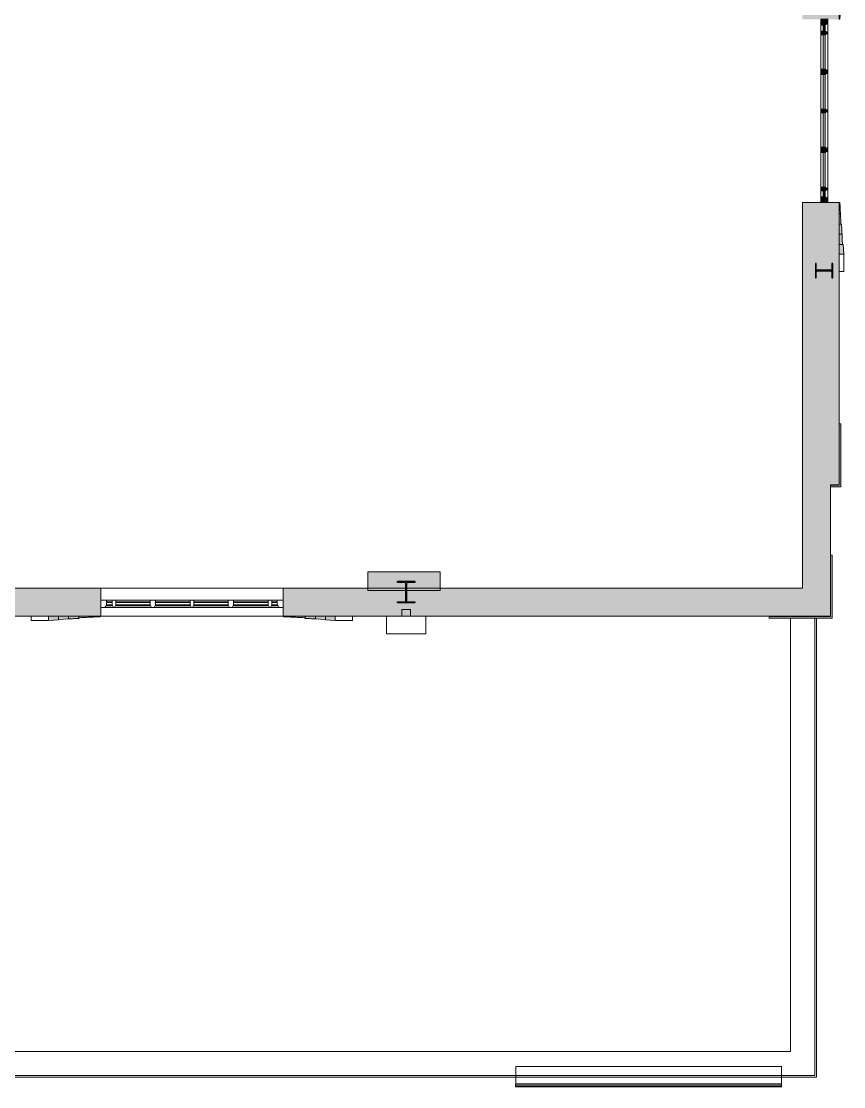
# Model space of a CAD drawing. Header units: inches. Extents: x -3598 to -1628, y -3458 to -206.
# Drawn here: x -2004.4 to -1628.4, y -1176.8 to -689.7 of the extents above; entities that cross this region are included whole.
import ezdxf

# ---------------------------------------------------------------- set-up
doc = ezdxf.new("R2010")
doc.units = ezdxf.units.IN
doc.header["$MEASUREMENT"] = 0
for name, color, linetype, lineweight in [('A-GENM', 13, 'Continuous', 9), ('A-GLAZ-CURT', 52, 'Continuous', 13), ('A-GLAZ-CWMG', 51, 'Continuous', 13), ('A-WALL', 113, 'Continuous', 13), ('A-WALL-PATT', 111, 'Continuous', 13), ('I-WALL', 2, 'Continuous', 13), ('S-COLS', 52, 'Continuous', 13)]:
    doc.layers.add(name, color=color, linetype=linetype, lineweight=lineweight)

# ---------------------------------------------------------------- blocks, each defined once
blk = doc.blocks.new('_STL - Column - W Shape - 2017v1 - W10x39-1573222-MEZZANINE - CAD')
at = {"layer": 'S-COLS'}
blk.add_hatch(color=130, dxfattribs=at).paths.add_polyline_path([(-4, -4.96), (3.99, -4.96), (3.99, -4.43), (0.66, -4.43), (0.31, -4.28), (0.16, -3.93), (0.16, 3.93), (0.31, 4.28), (0.66, 4.43), (3.99, 4.43), (3.99, 4.96), (-4, 4.96), (-4, 4.43), (-0.66, 4.43), (-0.31, 4.28), (-0.16, 3.93), (-0.16, -3.93), (-0.31, -4.28), (-0.66, -4.43), (-4, -4.43)], flags=0)
at = {"layer": 'S-COLS', "color": 253, "lineweight": 25}
for p, q in [((-4, 4.96), (3.99, 4.96)), ((-4, 4.43), (-4, 4.96)), ((3.99, 4.96), (3.99, 4.43)), ((-0.66, 4.43), (-4, 4.43)), ((-0.16, -3.93), (-0.16, 3.93)), ((0.16, 3.93), (0.16, -3.93)), ((3.99, 4.43), (0.66, 4.43)), ((-4, -4.96), (-4, -4.43)), ((-4, -4.43), (-0.66, -4.43)), ((0.66, -4.43), (3.99, -4.43)), ((3.99, -4.43), (3.99, -4.96)), ((3.99, -4.96), (-4, -4.96))]:
    blk.add_line(p, q, dxfattribs=at)
for centre, start, end in [((-0.66, 3.93), 360, 90), ((0.66, 3.93), 90, 180), ((-0.66, -3.93), 270, 360), ((0.66, -3.93), 180, 270)]:
    blk.add_arc(centre, 0.5, start, end, dxfattribs=at)
blk = doc.blocks.new('15830016-STRUCT_MARTINEZ-MOORE_CENTRAL_v2018_rvt-1-MEZZANINE - CAD')
at = {"layer": 'S-COLS', "lineweight": 5}
blk.add_hatch(color=50, dxfattribs=at).paths.add_polyline_path([(-1633.43, -806.89), (-1633.43, -800.39), (-1633.83, -800.39), (-1633.83, -803.13), (-1633.94, -803.4), (-1634.22, -803.52), (-1640.57, -803.52), (-1640.85, -803.4), (-1640.96, -803.13), (-1640.96, -800.39), (-1641.36, -800.39), (-1641.36, -806.89), (-1640.96, -806.89), (-1640.96, -804.16), (-1640.85, -803.88), (-1640.57, -803.77), (-1634.22, -803.77), (-1633.94, -803.88), (-1633.83, -804.16), (-1633.83, -806.89)], flags=0)
at = {"layer": 'S-COLS', "color": 253, "lineweight": 25}
for p, q in [((-1640.96, -800.39), (-1641.36, -800.39)), ((-1641.36, -800.39), (-1641.36, -806.89)), ((-1640.96, -803.13), (-1640.96, -800.39)), ((-1634.22, -803.52), (-1640.57, -803.52)), ((-1633.43, -800.39), (-1633.83, -800.39)), ((-1633.83, -800.39), (-1633.83, -803.13)), ((-1633.43, -806.89), (-1633.43, -800.39)), ((-1641.36, -806.89), (-1640.96, -806.89)), ((-1640.96, -806.89), (-1640.96, -804.16)), ((-1640.57, -803.77), (-1634.22, -803.77)), ((-1633.83, -804.16), (-1633.83, -806.89)), ((-1633.83, -806.89), (-1633.43, -806.89))]:
    blk.add_line(p, q, dxfattribs=at)
for centre, start, end in [((-1640.57, -803.13), 180, 270), ((-1634.22, -803.13), 270, 0), ((-1640.57, -804.16), 90, 180), ((-1634.22, -804.16), 0, 90)]:
    blk.add_arc(centre, 0.39, start, end, dxfattribs=at)
at = {"color": 250, "lineweight": 13}
blk.add_blockref('_STL - Column - W Shape - 2017v1 - W10x39-1573222-MEZZANINE - CAD', (-1828.4, -950.64), dxfattribs=at)
blk = doc.blocks.new('coin 28 - coin 2-499029-MEZZANINE - CAD')
at = {"layer": 'A-WALL', "lineweight": 20}
blk.add_hatch(color=10, dxfattribs=at).paths.add_polyline_path([(-1634.4, -902.45), (-1629.65, -902.45), (-1629.65, -873.7), (-1630.4, -873.7), (-1630.4, -901.7), (-1634.4, -901.7)], flags=0)
for p, q in [((-1629.65, -873.7), (-1630.4, -873.7)), ((-1630.4, -873.7), (-1630.4, -901.7)), ((-1629.65, -902.45), (-1629.65, -873.7)), ((-1630.4, -901.7), (-1634.4, -901.7)), ((-1634.4, -901.7), (-1634.4, -902.45)), ((-1634.4, -902.45), (-1629.65, -902.45))]:
    blk.add_line(p, q, dxfattribs=at)
blk = doc.blocks.new('ws107 - ws1-499300-MEZZANINE - CAD')
at = {"layer": 'A-WALL', "lineweight": 20}
h = blk.add_hatch(color=10, dxfattribs=at)
h.paths.add_polyline_path([(-1630.4, -796.19), (-1628.4, -796.19), (-1628.65, -791.67), (-1630.4, -791.67)], flags=0)
h.paths.add_polyline_path([(-1630.4, -669.61), (-1628.65, -669.61), (-1628.4, -665.09), (-1630.4, -665.09)], flags=0)
h = blk.add_hatch(color=10, dxfattribs=at)
h.paths.add_polyline_path([(-1630.4, -791.67), (-1628.9, -791.67), (-1629.15, -787.07), (-1630.4, -787.07), (-1630.4, -789.76)], flags=0)
h.paths.add_polyline_path([(-1629.15, -674.21), (-1628.9, -669.61), (-1630.4, -669.61), (-1630.4, -674.21)], flags=0)
h = blk.add_hatch(color=10, dxfattribs=at)
h.paths.add_polyline_path([(-1630.4, -787.07), (-1629.15, -787.07), (-1629.4, -782.38), (-1630.4, -782.38)], flags=0)
h.paths.add_polyline_path([(-1629.4, -678.9), (-1629.15, -674.21), (-1630.4, -674.21), (-1630.4, -678.9)], flags=0)
h = blk.add_hatch(color=10, dxfattribs=at)
h.paths.add_polyline_path([(-1630.4, -782.38), (-1629.65, -782.38), (-1629.9, -777.55), (-1630.4, -777.55)], flags=0)
h.paths.add_polyline_path([(-1629.9, -683.73), (-1629.65, -678.9), (-1630.4, -678.9), (-1630.4, -683.73)], flags=0)
h = blk.add_hatch(color=10, dxfattribs=at)
h.paths.add_polyline_path([(-1630.4, -777.55), (-1629.9, -777.55), (-1630.15, -772.55), (-1630.4, -772.55), (-1630.4, -774.88)], flags=0)
h.paths.add_polyline_path([(-1630.15, -688.73), (-1629.9, -683.73), (-1630.4, -683.73), (-1630.4, -688.73)], flags=0)
for p, q in [((-1628.4, -665.09), (-1628.4, -659.16)), ((-1628.4, -665.09), (-1630.4, -665.09)), ((-1630.4, -665.09), (-1630.4, -669.61)), ((-1630.4, -669.61), (-1628.9, -669.61)), ((-1628.9, -669.61), (-1630.4, -669.61)), ((-1630.4, -669.61), (-1630.4, -674.21)), ((-1628.9, -669.61), (-1628.65, -669.61)), ((-1630.4, -674.21), (-1629.15, -674.21)), ((-1629.15, -674.21), (-1630.4, -674.21)), ((-1630.4, -674.21), (-1630.4, -678.9)), ((-1629.27, -676.56), (-1629.27, -677.14)), ((-1630.4, -678.9), (-1629.4, -678.9)), ((-1629.65, -678.9), (-1630.4, -678.9)), ((-1630.4, -678.9), (-1630.4, -683.73)), ((-1630.4, -683.73), (-1629.9, -683.73)), ((-1629.9, -683.73), (-1630.4, -683.73)), ((-1630.4, -683.73), (-1630.4, -688.73)), ((-1630.4, -688.73), (-1630.15, -688.73)), ((-1630.15, -772.55), (-1630.4, -772.55)), ((-1630.4, -772.55), (-1630.4, -777.55)), ((-1629.9, -777.55), (-1630.4, -777.55)), ((-1630.4, -777.55), (-1630.4, -782.38)), ((-1630.4, -777.55), (-1629.9, -777.55)), ((-1629.4, -782.38), (-1630.4, -782.38)), ((-1630.4, -782.38), (-1630.4, -787.07)), ((-1630.4, -782.38), (-1629.65, -782.38)), ((-1629.27, -784.14), (-1629.27, -784.72)), ((-1629.15, -787.07), (-1630.4, -787.07)), ((-1630.4, -787.07), (-1630.4, -791.67)), ((-1630.4, -787.07), (-1629.15, -787.07)), ((-1628.9, -791.67), (-1630.4, -791.67)), ((-1630.4, -791.67), (-1630.4, -796.19)), ((-1630.4, -791.67), (-1628.9, -791.67)), ((-1628.65, -791.67), (-1628.9, -791.67)), ((-1630.4, -796.19), (-1628.4, -796.19)), ((-1628.4, -804.14), (-1628.4, -796.19)), ((-1629.27, -804.14), (-1630.4, -804.14)), ((-1630.4, -804.14), (-1628.4, -804.14)), ((-1628.4, -804.14), (-1630.4, -804.14))]:
    blk.add_line(p, q, dxfattribs=at)
at = {"layer": 'A-WALL', "lineweight": 20, "flags": 128}
for points in [[(-1628.65, -669.61), (-1628.52, -667.35), (-1628.4, -665.09)], [(-1629.15, -674.21), (-1629.02, -671.91), (-1628.9, -669.61)], [(-1628.9, -791.67), (-1629.02, -789.37), (-1629.15, -787.07)], [(-1628.4, -796.19), (-1628.52, -793.93), (-1628.65, -791.67)]]:
    blk.add_lwpolyline(points, dxfattribs=at)
at = {"layer": 'A-WALL', "lineweight": 20}
for points in [[(-1629.4, -678.9), (-1629.35, -678.12), (-1629.27, -676.56), (-1629.19, -674.99), (-1629.15, -674.21)], [(-1629.9, -683.73), (-1629.85, -682.93), (-1629.77, -681.32), (-1629.69, -679.71), (-1629.65, -678.9)], [(-1630.15, -688.73), (-1630.1, -687.9), (-1630.02, -686.23), (-1629.94, -684.56), (-1629.9, -683.73)], [(-1629.9, -777.55), (-1629.94, -776.72), (-1630.02, -775.05), (-1630.1, -773.39), (-1630.15, -772.55)], [(-1629.65, -782.38), (-1629.69, -781.57), (-1629.77, -779.96), (-1629.85, -778.36), (-1629.9, -777.55)], [(-1629.15, -787.07), (-1629.19, -786.29), (-1629.27, -784.72), (-1629.35, -783.16), (-1629.4, -782.38)]]:
    blk.add_open_spline(points, degree=3, dxfattribs=at)
blk = doc.blocks.new('coin 31 - coin 2-499746-MEZZANINE - CAD')
at = {"layer": 'A-WALL-PATT', "lineweight": 20}
blk.add_hatch(color=10, dxfattribs=at).paths.add_polyline_path([(-1633.65, -962.51), (-1633.65, -933.76), (-1634.4, -933.76), (-1634.4, -961.76), (-1662.4, -961.76), (-1662.4, -962.51)], flags=0)
at = {"layer": 'A-WALL', "lineweight": 20}
for p, q in [((-1633.65, -933.76), (-1634.4, -933.76)), ((-1634.4, -933.76), (-1634.4, -961.76)), ((-1633.65, -962.51), (-1633.65, -933.76)), ((-1634.4, -961.76), (-1662.4, -961.76)), ((-1662.4, -961.76), (-1662.4, -962.51)), ((-1662.4, -962.51), (-1633.65, -962.51))]:
    blk.add_line(p, q, dxfattribs=at)
blk = doc.blocks.new('mez11 - mez1-511783-MEZZANINE - CAD')
at = {"layer": 'A-WALL', "lineweight": 20}
for p, q in [((-1641.65, -961.64), (-1641.65, -961.76)), ((-1641.65, -962.51), (-1641.65, -1171.64)), ((-1640.9, -961.76), (-1640.9, -961.64)), ((-1640.9, -1172.39), (-1640.9, -962.51)), ((-1641.65, -1171.64), (-2853.02, -1171.64)), ((-2853.02, -1172.39), (-1640.9, -1172.39))]:
    blk.add_line(p, q, dxfattribs=at)
blk = doc.blocks.new('Walls 63 - Walls 1-511819-MEZZANINE - CAD')
at = {"layer": 'A-WALL', "lineweight": 20}
for p, q in [((-1769.9, -1176.39), (-1769.9, -1175.64)), ((-1769.9, -1175.64), (-1648.4, -1175.64)), ((-1769.9, -1176.77), (-1769.9, -1176.39)), ((-1648.4, -1176.39), (-1769.9, -1176.39)), ((-1648.4, -1176.77), (-1769.9, -1176.77)), ((-1648.4, -1175.64), (-1648.4, -1176.39)), ((-1648.4, -1176.39), (-1648.4, -1176.77))]:
    blk.add_line(p, q, dxfattribs=at)
blk = doc.blocks.new('ws124 - ws1-512438-MEZZANINE - CAD')
at = {"layer": 'A-WALL', "lineweight": 20}
h = blk.add_hatch(color=10, dxfattribs=at)
h.paths.add_polyline_path([(-1860.85, -963.64), (-1860.85, -961.64), (-1865.37, -961.64), (-1865.37, -963.39), (-1863.11, -963.52)], flags=0)
h.paths.add_polyline_path([(-1991.94, -963.64), (-1987.43, -963.39), (-1987.43, -961.64), (-1991.94, -961.64)], flags=0)
h = blk.add_hatch(color=10, dxfattribs=at)
h.paths.add_polyline_path([(-1865.37, -963.14), (-1865.37, -961.64), (-1869.96, -961.64), (-1869.96, -962.89), (-1867.67, -963.02)], flags=0)
h.paths.add_polyline_path([(-1987.43, -963.14), (-1982.83, -962.89), (-1982.83, -961.64), (-1987.43, -961.64)], flags=0)
h = blk.add_hatch(color=10, dxfattribs=at)
h.paths.add_polyline_path([(-1869.96, -962.89), (-1869.96, -961.64), (-1874.66, -961.64), (-1874.66, -962.64), (-1872.31, -962.76)], flags=0)
h.paths.add_polyline_path([(-1982.83, -962.89), (-1978.13, -962.64), (-1978.13, -961.64), (-1982.83, -961.64)], flags=0)
h = blk.add_hatch(color=10, dxfattribs=at)
h.paths.add_polyline_path([(-1874.66, -962.39), (-1874.66, -961.64), (-1879.48, -961.64), (-1879.48, -962.14), (-1877.07, -962.26)], flags=0)
h.paths.add_polyline_path([(-1978.13, -962.39), (-1973.31, -962.14), (-1973.31, -961.64), (-1978.13, -961.64)], flags=0)
h = blk.add_hatch(color=10, dxfattribs=at)
h.paths.add_polyline_path([(-1879.48, -962.14), (-1879.48, -961.64), (-1884.48, -961.64), (-1884.48, -961.89), (-1879.64, -962.13)], flags=0)
h.paths.add_polyline_path([(-1973.31, -962.14), (-1968.31, -961.89), (-1968.31, -961.64), (-1973.31, -961.64)], flags=0)
for p, q in [((-1999.9, -962.77), (-1999.9, -961.64)), ((-1999.9, -961.64), (-1999.9, -963.64)), ((-1999.9, -963.64), (-1999.9, -961.64)), ((-1999.9, -963.64), (-1991.94, -963.64)), ((-1987.43, -961.64), (-1991.94, -961.64)), ((-1991.94, -961.64), (-1991.94, -963.64)), ((-1987.43, -963.14), (-1987.43, -961.64)), ((-1982.83, -961.64), (-1987.43, -961.64)), ((-1987.43, -961.64), (-1987.43, -963.14)), ((-1987.43, -963.39), (-1987.43, -963.14)), ((-1982.83, -962.89), (-1982.83, -961.64)), ((-1978.13, -961.64), (-1982.83, -961.64)), ((-1982.83, -961.64), (-1982.83, -962.89)), ((-1979.9, -962.77), (-1980.48, -962.77)), ((-1978.13, -962.64), (-1978.13, -961.64)), ((-1973.31, -961.64), (-1978.13, -961.64)), ((-1978.13, -961.64), (-1978.13, -962.39)), ((-1973.31, -962.14), (-1973.31, -961.64)), ((-1968.31, -961.64), (-1973.31, -961.64)), ((-1973.31, -961.64), (-1973.31, -962.14)), ((-1968.31, -961.89), (-1968.31, -961.64)), ((-1884.48, -961.64), (-1884.48, -961.89)), ((-1879.48, -961.64), (-1884.48, -961.64)), ((-1879.48, -961.64), (-1879.48, -962.14)), ((-1874.66, -961.64), (-1879.48, -961.64)), ((-1879.48, -962.14), (-1879.48, -961.64)), ((-1874.66, -961.64), (-1874.66, -962.64)), ((-1869.96, -961.64), (-1874.66, -961.64)), ((-1874.66, -962.39), (-1874.66, -961.64)), ((-1872.31, -962.77), (-1872.9, -962.77)), ((-1869.96, -961.64), (-1869.96, -962.89)), ((-1865.37, -961.64), (-1869.96, -961.64)), ((-1869.96, -962.89), (-1869.96, -961.64)), ((-1865.37, -961.64), (-1865.37, -963.14)), ((-1860.85, -961.64), (-1865.37, -961.64)), ((-1865.37, -963.14), (-1865.37, -961.64)), ((-1865.37, -963.14), (-1865.37, -963.39)), ((-1860.85, -963.64), (-1860.85, -961.64)), ((-1860.85, -963.64), (-1852.9, -963.64)), ((-1852.9, -961.64), (-1852.9, -962.77)), ((-1852.9, -963.64), (-1852.9, -961.64)), ((-1852.9, -961.64), (-1852.9, -963.64))]:
    blk.add_line(p, q, dxfattribs=at)
at = {"layer": 'A-WALL', "lineweight": 20, "flags": 128}
for points in [[(-1991.94, -963.64), (-1989.68, -963.52), (-1987.43, -963.39)], [(-1987.43, -963.14), (-1985.13, -963.02), (-1982.83, -962.89)], [(-1869.96, -962.89), (-1867.67, -963.02), (-1865.37, -963.14)], [(-1865.37, -963.39), (-1863.11, -963.52), (-1860.85, -963.64)]]:
    blk.add_lwpolyline(points, dxfattribs=at)
at = {"layer": 'A-WALL', "lineweight": 20}
for points in [[(-1982.83, -962.89), (-1982.04, -962.85), (-1980.48, -962.76), (-1978.91, -962.68), (-1978.13, -962.64)], [(-1978.13, -962.39), (-1977.33, -962.35), (-1975.72, -962.26), (-1974.11, -962.18), (-1973.31, -962.14)], [(-1973.31, -962.14), (-1972.47, -962.1), (-1970.81, -962.01), (-1969.14, -961.93), (-1968.31, -961.89)], [(-1884.48, -961.89), (-1883.65, -961.93), (-1881.99, -962.01), (-1880.32, -962.1), (-1879.48, -962.14)], [(-1879.48, -962.14), (-1878.68, -962.18), (-1877.07, -962.26), (-1875.46, -962.35), (-1874.66, -962.39)], [(-1874.66, -962.64), (-1873.88, -962.68), (-1872.31, -962.76), (-1870.75, -962.85), (-1869.96, -962.89)]]:
    blk.add_open_spline(points, degree=3, dxfattribs=at)
blk = doc.blocks.new('System Panel - Winco Glass-383972-MEZZANINE - CAD')
at = {"layer": 'A-GLAZ-CURT', "lineweight": 9}
blk.add_hatch(color=90, dxfattribs=at).paths.add_polyline_path([(4.78, 0), (2.05, 0), (2.05, -1), (4.78, -1)], flags=0)
at = {"layer": 'A-GLAZ-CURT', "lineweight": 20}
for p, q in [((4.78, 0), (2.05, 0)), ((2.05, 0), (2.05, -1)), ((4.78, -1), (4.78, 0)), ((2.05, -1), (4.78, -1))]:
    blk.add_line(p, q, dxfattribs=at)
blk = doc.blocks.new('System Panel - Winco Glass-383973-MEZZANINE - CAD')
at = {"layer": 'A-GLAZ-CURT', "lineweight": 9}
blk.add_hatch(color=90, dxfattribs=at).paths.add_polyline_path([(7.89, 0), (-7.89, 0), (-7.89, -1), (7.89, -1)], flags=0)
at = {"layer": 'A-GLAZ-CURT', "lineweight": 20}
for p, q in [((7.89, 0), (-7.89, 0)), ((-7.89, 0), (-7.89, -1)), ((7.89, -1), (7.89, 0)), ((-7.89, -1), (7.89, -1))]:
    blk.add_line(p, q, dxfattribs=at)
blk = doc.blocks.new('System Panel - Winco Glass-383974-MEZZANINE - CAD')
at = {"layer": 'A-GLAZ-CURT', "lineweight": 9}
blk.add_hatch(color=90, dxfattribs=at).paths.add_polyline_path([(7.89, 0), (-7.89, 0), (-7.89, -1), (7.89, -1)], flags=0)
at = {"layer": 'A-GLAZ-CURT', "lineweight": 20}
for p, q in [((7.89, 0), (-7.89, 0)), ((-7.89, 0), (-7.89, -1)), ((7.89, -1), (7.89, 0)), ((-7.89, -1), (7.89, -1))]:
    blk.add_line(p, q, dxfattribs=at)
blk = doc.blocks.new('System Panel - Winco Glass-383979-MEZZANINE - CAD')
at = {"layer": 'A-GLAZ-CURT', "lineweight": 9}
blk.add_hatch(color=90, dxfattribs=at).paths.add_polyline_path([(7.89, 0), (-7.89, 0), (-7.89, -1), (7.89, -1)], flags=0)
at = {"layer": 'A-GLAZ-CURT', "lineweight": 20}
for p, q in [((7.89, 0), (-7.89, 0)), ((-7.89, 0), (-7.89, -1)), ((7.89, -1), (7.89, 0)), ((-7.89, -1), (7.89, -1))]:
    blk.add_line(p, q, dxfattribs=at)
blk = doc.blocks.new('System Panel - Winco Glass-383980-MEZZANINE - CAD')
at = {"layer": 'A-GLAZ-CURT', "lineweight": 9}
blk.add_hatch(color=90, dxfattribs=at).paths.add_polyline_path([(7.89, 0), (-7.89, 0), (-7.89, -1), (7.89, -1)], flags=0)
at = {"layer": 'A-GLAZ-CURT', "lineweight": 20}
for p, q in [((7.89, 0), (-7.89, 0)), ((-7.89, 0), (-7.89, -1)), ((7.89, -1), (7.89, 0)), ((-7.89, -1), (7.89, -1))]:
    blk.add_line(p, q, dxfattribs=at)
blk = doc.blocks.new('System Panel - Winco Glass-383982-MEZZANINE - CAD')
at = {"layer": 'A-GLAZ-CURT', "lineweight": 9}
blk.add_hatch(color=90, dxfattribs=at).paths.add_polyline_path([(-2.05, 0), (-4.78, 0), (-4.78, -1), (-2.05, -1)], flags=0)
at = {"layer": 'A-GLAZ-CURT', "lineweight": 20}
for p, q in [((-2.05, 0), (-4.78, 0)), ((-4.78, 0), (-4.78, -1)), ((-2.05, -1), (-2.05, 0)), ((-4.78, -1), (-2.05, -1))]:
    blk.add_line(p, q, dxfattribs=at)
blk = doc.blocks.new('Rectangular Mullion - Winco Accent Full-Large-383985-MEZZANINE - CAD')
at = {"layer": 'A-GLAZ-CWMG', "lineweight": 9}
blk.add_hatch(color=90, dxfattribs=at).paths.add_polyline_path([(1.22, 0), (0.64, -1.25), (-0.64, -1.25), (-1.22, 0), (-1.22, 2), (1.22, 2)], flags=0)
at = {"layer": 'A-GLAZ-CWMG', "lineweight": 20}
for p, q in [((-1.22, 2), (1.22, 2)), ((-1.22, 0), (-1.22, 2)), ((-0.64, -1.25), (-1.22, 0)), ((1.22, 0), (0.64, -1.25)), ((1.22, 2), (1.22, 0)), ((0.64, -1.25), (-0.64, -1.25))]:
    blk.add_line(p, q, dxfattribs=at)
blk = doc.blocks.new('Rectangular Mullion - Winco Accent Full-Large-383989-MEZZANINE - CAD')
at = {"layer": 'A-GLAZ-CWMG', "lineweight": 9}
blk.add_hatch(color=90, dxfattribs=at).paths.add_polyline_path([(1.22, 0), (0.64, -1.25), (-0.64, -1.25), (-1.22, 0), (-1.22, 2), (1.22, 2)], flags=0)
at = {"layer": 'A-GLAZ-CWMG', "lineweight": 20}
for p, q in [((-1.22, 2), (1.22, 2)), ((-1.22, 0), (-1.22, 2)), ((-0.64, -1.25), (-1.22, 0)), ((1.22, 0), (0.64, -1.25)), ((1.22, 2), (1.22, 0)), ((0.64, -1.25), (-0.64, -1.25))]:
    blk.add_line(p, q, dxfattribs=at)
blk = doc.blocks.new('Rectangular Mullion - Winco Accent Full-383992-MEZZANINE - CAD')
at = {"layer": 'A-GLAZ-CWMG', "lineweight": 9}
blk.add_hatch(color=90, dxfattribs=at).paths.add_polyline_path([(0.84, 0), (0.26, -1.25), (-0.26, -1.25), (-0.84, 0), (-0.84, 2), (0.84, 2)], flags=0)
at = {"layer": 'A-GLAZ-CWMG', "lineweight": 20}
for p, q in [((-0.84, 2), (0.84, 2)), ((-0.84, 0), (-0.84, 2)), ((-0.26, -1.25), (-0.84, 0)), ((0.84, 0), (0.26, -1.25)), ((0.84, 2), (0.84, 0)), ((0.26, -1.25), (-0.26, -1.25))]:
    blk.add_line(p, q, dxfattribs=at)
blk = doc.blocks.new('Rectangular Mullion - Winco Accent Full-383996-MEZZANINE - CAD')
at = {"layer": 'A-GLAZ-CWMG', "lineweight": 9}
blk.add_hatch(color=90, dxfattribs=at).paths.add_polyline_path([(0.84, 0), (0.26, -1.25), (-0.26, -1.25), (-0.84, 0), (-0.84, 2), (0.84, 2)], flags=0)
at = {"layer": 'A-GLAZ-CWMG', "lineweight": 20}
for p, q in [((-0.84, 2), (0.84, 2)), ((-0.84, 0), (-0.84, 2)), ((-0.26, -1.25), (-0.84, 0)), ((0.84, 0), (0.26, -1.25)), ((0.84, 2), (0.84, 0)), ((0.26, -1.25), (-0.26, -1.25))]:
    blk.add_line(p, q, dxfattribs=at)
blk = doc.blocks.new('Rectangular Mullion - Winco Accent Full-383997-MEZZANINE - CAD')
at = {"layer": 'A-GLAZ-CWMG', "lineweight": 9}
blk.add_hatch(color=90, dxfattribs=at).paths.add_polyline_path([(0.84, 0), (0.26, -1.25), (-0.26, -1.25), (-0.84, 0), (-0.84, 2), (0.84, 2)], flags=0)
at = {"layer": 'A-GLAZ-CWMG', "lineweight": 20}
for p, q in [((-0.84, 2), (0.84, 2)), ((-0.84, 0), (-0.84, 2)), ((-0.26, -1.25), (-0.84, 0)), ((0.84, 0), (0.26, -1.25)), ((0.84, 2), (0.84, 0)), ((0.26, -1.25), (-0.26, -1.25))]:
    blk.add_line(p, q, dxfattribs=at)
blk = doc.blocks.new('Rectangular Mullion - Winco Accent Full-Large-383998-MEZZANINE - CAD')
at = {"layer": 'A-GLAZ-CWMG', "lineweight": 9}
for p, q in [((-1638.83, -769.89), (-1638.83, -767.15)), ((-1635.58, -766.57), (-1635.58, -770.65))]:
    blk.add_line(p, q, dxfattribs=at)
blk = doc.blocks.new('Rectangular Mullion - Winco Accent Full-Large-383999-MEZZANINE - CAD')
at = {"layer": 'A-GLAZ-CWMG', "lineweight": 9}
for p, q in [((-1638.83, -747.26), (-1638.83, -731.48)), ((-1635.58, -730.9), (-1635.58, -747.84))]:
    blk.add_line(p, q, dxfattribs=at)
blk = doc.blocks.new('Rectangular Mullion - Winco Accent Full-Large-V38-MEZZANINE - CAD')
at = {"layer": 'A-GLAZ-CWMG', "lineweight": 9}
for p, q in [((-1638.83, -729.8), (-1638.83, -714.03)), ((-1635.58, -713.44), (-1635.58, -730.38))]:
    blk.add_line(p, q, dxfattribs=at)
blk = doc.blocks.new('Rectangular Mullion - Winco Accent Full-Large-384000-MEZZANINE - CAD')
at = {"layer": 'A-GLAZ-CWMG', "lineweight": 9}
for p, q in [((-1638.83, -694.13), (-1638.83, -691.39)), ((-1635.58, -690.63), (-1635.58, -694.71))]:
    blk.add_line(p, q, dxfattribs=at)
blk = doc.blocks.new('Rectangular Mullion - Winco Accent Full_Left-Large-384003-MEZZANINE - CAD')
at = {"layer": 'A-GLAZ-CWMG', "lineweight": 9}
blk.add_hatch(color=90, dxfattribs=at).paths.add_polyline_path([(-1636.83, -691.39), (-1635.58, -690.63), (-1635.58, -688.73), (-1638.83, -688.73), (-1638.83, -691.39)], flags=0)
at = {"layer": 'A-GLAZ-CWMG', "lineweight": 20}
for p, q in [((-1635.58, -688.73), (-1638.83, -688.73)), ((-1638.83, -688.73), (-1638.83, -691.39)), ((-1638.83, -691.39), (-1636.83, -691.39)), ((-1635.58, -690.63), (-1635.58, -688.73))]:
    blk.add_line(p, q, dxfattribs=at)
blk.add_arc((-1420.27, -1045.75), 415.29, 121.2289, 121.4308, dxfattribs=at)
blk = doc.blocks.new('Rectangular Mullion - Winco Accent Full_Left-Large-384004-MEZZANINE - CAD')
at = {"layer": 'A-GLAZ-CWMG', "lineweight": 9}
blk.add_hatch(color=90, dxfattribs=at).paths.add_polyline_path([(-1635.58, -772.55), (-1635.58, -770.65), (-1636.83, -769.89), (-1638.83, -769.89), (-1638.83, -772.55)], flags=0)
at = {"layer": 'A-GLAZ-CWMG', "lineweight": 20}
for p, q in [((-1636.83, -769.89), (-1638.83, -769.89)), ((-1638.83, -769.89), (-1638.83, -772.55)), ((-1638.83, -772.55), (-1635.58, -772.55)), ((-1635.58, -772.55), (-1635.58, -770.65))]:
    blk.add_line(p, q, dxfattribs=at)
blk.add_arc((-1420.27, -415.53), 415.29, 238.5692, 238.7711, dxfattribs=at)
blk = doc.blocks.new('System Panel - Winco Glass-V67-MEZZANINE - CAD')
at = {"layer": 'A-GLAZ-CURT', "lineweight": 20}
for p, q in [((4.72, 1), (2.2, 1)), ((2.2, 1), (2.2, 0)), ((2.2, 0), (4.72, 0)), ((4.72, 0), (4.72, 1))]:
    blk.add_line(p, q, dxfattribs=at)
blk = doc.blocks.new('System Panel - Winco Glass-V68-MEZZANINE - CAD')
at = {"layer": 'A-GLAZ-CURT', "lineweight": 20}
for p, q in [((7.89, 1), (-7.89, 1)), ((-7.89, 1), (-7.89, 0)), ((-7.89, 0), (7.89, 0)), ((7.89, 0), (7.89, 1))]:
    blk.add_line(p, q, dxfattribs=at)
blk = doc.blocks.new('System Panel - Winco Glass-V69-MEZZANINE - CAD')
at = {"layer": 'A-GLAZ-CURT', "lineweight": 20}
for p, q in [((7.89, 1), (-7.89, 1)), ((-7.89, 1), (-7.89, 0)), ((7.89, 0), (7.89, 1)), ((-7.89, 0), (7.89, 0))]:
    blk.add_line(p, q, dxfattribs=at)
blk = doc.blocks.new('System Panel - Winco Glass-V70-MEZZANINE - CAD')
at = {"layer": 'A-GLAZ-CURT', "lineweight": 20}
for p, q in [((7.89, 1), (-7.89, 1)), ((-7.89, 1), (-7.89, 0)), ((-7.89, 0), (7.89, 0)), ((7.89, 0), (7.89, 1))]:
    blk.add_line(p, q, dxfattribs=at)
blk = doc.blocks.new('System Panel - Winco Glass-V71-MEZZANINE - CAD')
at = {"layer": 'A-GLAZ-CURT', "lineweight": 20}
for p, q in [((7.89, 1), (-7.89, 1)), ((-7.89, 1), (-7.89, 0)), ((-7.89, 0), (7.89, 0)), ((7.89, 0), (7.89, 1))]:
    blk.add_line(p, q, dxfattribs=at)
blk = doc.blocks.new('System Panel - Winco Glass-V72-MEZZANINE - CAD')
at = {"layer": 'A-GLAZ-CURT', "lineweight": 20}
for p, q in [((-2.2, 1), (-4.72, 1)), ((-4.72, 1), (-4.72, 0)), ((-4.72, 0), (-2.2, 0)), ((-2.2, 0), (-2.2, 1))]:
    blk.add_line(p, q, dxfattribs=at)
blk = doc.blocks.new('Rectangular Mullion - Winco Accent Full_Left-Large-V87-MEZZANINE - CAD')
at = {"layer": 'A-GLAZ-CWMG', "lineweight": 20}
for p, q in [((-1884.68, -954.39), (-1887.36, -954.39)), ((-1887.36, -954.39), (-1887.36, -956.39)), ((-1884.68, -957.64), (-1884.68, -954.39)), ((-1886.6, -957.64), (-1884.68, -957.64))]:
    blk.add_line(p, q, dxfattribs=at)
blk.add_arc((-2231.88, -1168.09), 404.36, 31.3622, 31.5698, dxfattribs=at)
blk = doc.blocks.new('Rectangular Mullion - Winco Accent Full_Left-Large-V88-MEZZANINE - CAD')
at = {"layer": 'A-GLAZ-CWMG', "lineweight": 20}
for p, q in [((-1965.43, -954.39), (-1968.11, -954.39)), ((-1968.11, -954.39), (-1968.11, -957.64)), ((-1965.43, -956.39), (-1965.43, -954.39)), ((-1968.11, -957.64), (-1966.19, -957.64))]:
    blk.add_line(p, q, dxfattribs=at)
blk.add_arc((-1620.91, -1168.09), 404.36, 148.4302, 148.6378, dxfattribs=at)
blk = doc.blocks.new('Rectangular Mullion - Winco Accent Full_Right-Large-V75-MEZZANINE - CAD')
at = {"layer": 'A-GLAZ-CWMG', "lineweight": 9}
for p, q in [((-2478.99, -958.64), (-2495.93, -958.64)), ((-2479.57, -955.39), (-2495.34, -955.39))]:
    blk.add_line(p, q, dxfattribs=at)
blk = doc.blocks.new('Rectangular Mullion - Winco Accent Full_Right-Large-V76-MEZZANINE - CAD')
at = {"layer": 'A-GLAZ-CWMG', "lineweight": 9}
for p, q in [((-2474.6, -958.64), (-2478.47, -958.64)), ((-2475.36, -955.39), (-2477.89, -955.39))]:
    blk.add_line(p, q, dxfattribs=at)
blk = doc.blocks.new('Rectangular Mullion - Winco Accent Full_Right-Large-V77-MEZZANINE - CAD')
at = {"layer": 'A-GLAZ-CWMG', "lineweight": 9}
for p, q in [((-2532.86, -958.64), (-2549.8, -958.64)), ((-2533.45, -955.39), (-2549.22, -955.39))]:
    blk.add_line(p, q, dxfattribs=at)
blk = doc.blocks.new('Rectangular Mullion - Winco Accent Full_Right-Large-V89-MEZZANINE - CAD')
at = {"layer": 'A-GLAZ-CWMG', "lineweight": 9}
for p, q in [((-1909.78, -954.39), (-1925.55, -954.39)), ((-1909.2, -957.64), (-1926.1, -957.64))]:
    blk.add_line(p, q, dxfattribs=at)
blk = doc.blocks.new('Rectangular Mullion - Winco Accent Full_Right-Large-V78-MEZZANINE - CAD')
at = {"layer": 'A-GLAZ-CWMG', "lineweight": 9}
for p, q in [((-2550.32, -958.64), (-2554.19, -958.64)), ((-2550.91, -955.39), (-2553.43, -955.39))]:
    blk.add_line(p, q, dxfattribs=at)
blk = doc.blocks.new('Rectangular Mullion - Winco Accent Full-V79-MEZZANINE - CAD')
at = {"layer": 'A-GLAZ-CWMG', "lineweight": 20}
for p, q in [((-0.84, 0), (-0.26, 1.25)), ((-0.84, -2), (-0.84, 0)), ((-0.26, 1.25), (0.26, 1.25)), ((0.26, 1.25), (0.84, 0)), ((0.84, 0), (0.84, -2)), ((0.84, -2), (-0.84, -2))]:
    blk.add_line(p, q, dxfattribs=at)
blk = doc.blocks.new('Rectangular Mullion - Winco Accent Full-Large-V80-MEZZANINE - CAD')
at = {"layer": 'A-GLAZ-CWMG', "lineweight": 20}
for p, q in [((-1.22, 0), (-0.64, 1.25)), ((-1.22, -2), (-1.22, 0)), ((-0.64, 1.25), (0.64, 1.25)), ((0.64, 1.25), (1.22, 0)), ((1.22, 0), (1.22, -2)), ((1.22, -2), (-1.22, -2))]:
    blk.add_line(p, q, dxfattribs=at)
blk = doc.blocks.new('Rectangular Mullion - Winco Accent Full-V81-MEZZANINE - CAD')
at = {"layer": 'A-GLAZ-CWMG', "lineweight": 20}
for p, q in [((-0.84, 0), (-0.26, 1.25)), ((-0.84, -2), (-0.84, 0)), ((-0.26, 1.25), (0.26, 1.25)), ((0.26, 1.25), (0.84, 0)), ((0.84, 0), (0.84, -2)), ((0.84, -2), (-0.84, -2))]:
    blk.add_line(p, q, dxfattribs=at)
blk = doc.blocks.new('Rectangular Mullion - Winco Accent Full-Large-V82-MEZZANINE - CAD')
at = {"layer": 'A-GLAZ-CWMG', "lineweight": 20}
for p, q in [((-1.22, 0), (-0.64, 1.25)), ((-1.22, -2), (-1.22, 0)), ((-0.64, 1.25), (0.64, 1.25)), ((0.64, 1.25), (1.22, 0)), ((1.22, 0), (1.22, -2)), ((1.22, -2), (-1.22, -2))]:
    blk.add_line(p, q, dxfattribs=at)
blk = doc.blocks.new('Rectangular Mullion - Winco Accent Full-V83-MEZZANINE - CAD')
at = {"layer": 'A-GLAZ-CWMG', "lineweight": 20}
for p, q in [((-0.84, 0), (-0.26, 1.25)), ((-0.84, -2), (-0.84, 0)), ((-0.26, 1.25), (0.26, 1.25)), ((0.26, 1.25), (0.84, 0)), ((0.84, 0), (0.84, -2)), ((0.84, -2), (-0.84, -2))]:
    blk.add_line(p, q, dxfattribs=at)
blk = doc.blocks.new('Rectangular Mullion - Winco Accent Half-V84-MEZZANINE - CAD')
at = {"layer": 'A-GLAZ-CWMG', "lineweight": 9}
for p, q in [((-2479.57, -956.14), (-2495.34, -956.14)), ((-2495.34, -957.89), (-2495.34, -957.39)), ((-2495.34, -957.89), (-2479.57, -957.89)), ((-2479.57, -957.39), (-2479.57, -957.89))]:
    blk.add_line(p, q, dxfattribs=at)
blk = doc.blocks.new('Rectangular Mullion - Winco Accent Half-V85-MEZZANINE - CAD')
at = {"layer": 'A-GLAZ-CWMG', "lineweight": 9}
for p, q in [((-2475.36, -956.14), (-2477.89, -956.14)), ((-2477.89, -957.89), (-2477.89, -957.39)), ((-2477.89, -957.89), (-2475.06, -957.89))]:
    blk.add_line(p, q, dxfattribs=at)
blk = doc.blocks.new('Rectangular Mullion - Winco Accent Half-V86-MEZZANINE - CAD')
at = {"layer": 'A-GLAZ-CWMG', "lineweight": 9}
for p, q in [((-2553.73, -957.89), (-2550.91, -957.89)), ((-2550.91, -956.14), (-2553.43, -956.14)), ((-2550.91, -957.39), (-2550.91, -957.89))]:
    blk.add_line(p, q, dxfattribs=at)
blk = doc.blocks.new('Gutter Catch - Gutter Catch-3952350-MEZZANINE - CAD')
at = {"layer": 'A-GENM'}
for p, q in [((9, 14.5), (-9, 14.5)), ((-9, 14.5), (-9, 6.5)), ((9, 6.5), (9, 14.5)), ((-9, 6.5), (9, 6.5))]:
    blk.add_line(p, q, dxfattribs=at)
blk = doc.blocks.new('Down Spouts3 - Down Spouts-4005655-MEZZANINE - CAD')
at = {"layer": 'A-GENM'}
h = blk.add_hatch(color=90, dxfattribs=at)
h.paths.add_polyline_path([(-1826.4, -961.7), (-1826.4, -958.58), (-1830.4, -958.58), (-1830.4, -961.7), (-1829.51, -961.7)], flags=0)
h.paths.add_polyline_path([(-2614.4, -961.7), (-2611.02, -961.7), (-2611.02, -958.58), (-2614.4, -958.58)], flags=0)
for p, q in [((-1826.4, -958.58), (-1830.4, -958.58)), ((-1830.4, -958.58), (-1830.4, -961.7)), ((-1826.4, -961.7), (-1826.4, -958.58))]:
    blk.add_line(p, q, dxfattribs=at)

msp = doc.modelspace()

# ---------------------------------------------------------------- hatches: boundary and pattern name
at = {"layer": 'A-WALL-PATT', "lineweight": 20}
h = msp.add_hatch(color=10, dxfattribs=at)
h.paths.add_polyline_path([(-1647.27, -901.64), (-1630.4, -901.64), (-1630.4, -772.55), (-1647.27, -772.55), (-1647.27, -893.88)], flags=0)
h.paths.add_polyline_path([(-1630.4, -688.73), (-1630.4, -629.55), (-1647.27, -629.55), (-1647.27, -688.73)], flags=0)
h.paths.add_polyline_path([(-1630.4, -545.73), (-1630.4, -486.55), (-1647.27, -486.55), (-1647.27, -545.73)], flags=0)
h.paths.add_polyline_path([(-1630.4, -402.73), (-1630.4, -273.64), (-1647.27, -273.64), (-1647.27, -402.73), (-1631.83, -402.73)], flags=0)
for points in [[(-1647.27, -961.64), (-1634.4, -961.64), (-1634.4, -901.64), (-1647.27, -901.64), (-1647.27, -953.38)], [(-1845.9, -949.89), (-1828.56, -949.89), (-1828.56, -946.71), (-1828.7, -946.36), (-1829.06, -946.21), (-1832.39, -946.21), (-1832.39, -945.68), (-1824.4, -945.68), (-1824.4, -946.21), (-1827.74, -946.21), (-1828.09, -946.36), (-1828.24, -946.71), (-1828.24, -949.89), (-1812.9, -949.89), (-1812.9, -941.39), (-1845.9, -941.39), (-1845.9, -946.21)]]:
    msp.add_hatch(color=10, dxfattribs=at).paths.add_polyline_path(points, flags=0)
h = msp.add_hatch(color=10, dxfattribs=at)
h.paths.add_polyline_path([(-3133.52, -961.64), (-3075.28, -961.64), (-3075.28, -950.42), (-3053.28, -950.42), (-3053.28, -961.64), (-2752.11, -961.64), (-2752.11, -948.77), (-2808.24, -948.77), (-2808.24, -954.57), (-2808.09, -954.92), (-2807.74, -955.07), (-2804.4, -955.07), (-2804.4, -955.6), (-2812.39, -955.6), (-2812.39, -955.07), (-2809.06, -955.07), (-2808.7, -954.92), (-2808.56, -954.57), (-2808.56, -948.77), (-3004.24, -948.77), (-3004.24, -954.57), (-3004.06, -954.94), (-3003.74, -955.07), (-3000.4, -955.11), (-3000.4, -955.6), (-3008.39, -955.6), (-3008.39, -955.07), (-3005.06, -955.07), (-3004.69, -954.91), (-3004.56, -954.57), (-3004.56, -948.77), (-3133.52, -948.77)], flags=0)
h.paths.add_polyline_path([(-1647.27, -961.64), (-1647.27, -948.77), (-1828.24, -948.77), (-1828.24, -954.57), (-1828.09, -954.92), (-1827.74, -955.07), (-1824.4, -955.07), (-1824.4, -955.6), (-1832.39, -955.6), (-1832.39, -955.07), (-1829.06, -955.07), (-1828.7, -954.92), (-1828.56, -954.57), (-1828.56, -948.77), (-1884.68, -948.77), (-1884.68, -961.64), (-1678.29, -961.64)], flags=0)
h.paths.add_polyline_path([(-2576.61, -961.64), (-2556.11, -961.64), (-2556.11, -948.77), (-2612.24, -948.77), (-2612.24, -954.57), (-2612.09, -954.92), (-2611.74, -955.07), (-2608.4, -955.07), (-2608.4, -955.6), (-2616.39, -955.6), (-2616.39, -955.07), (-2613.06, -955.07), (-2612.7, -954.92), (-2612.56, -954.57), (-2612.56, -948.77), (-2668.68, -948.77), (-2668.68, -961.64), (-2592.09, -961.64)], flags=0)
h.paths.add_polyline_path([(-2472.68, -961.64), (-2360.11, -961.64), (-2360.11, -948.77), (-2416.24, -948.77), (-2416.24, -954.57), (-2416.09, -954.92), (-2415.74, -955.07), (-2412.4, -955.07), (-2412.4, -955.6), (-2420.39, -955.6), (-2420.39, -955.07), (-2417.06, -955.07), (-2416.7, -954.92), (-2416.56, -954.57), (-2416.56, -948.77), (-2472.68, -948.77), (-2472.68, -953.38)], flags=0)
h.paths.add_polyline_path([(-2276.68, -961.64), (-2164.11, -961.64), (-2164.11, -948.77), (-2220.24, -948.77), (-2220.24, -954.57), (-2220.09, -954.92), (-2219.74, -955.07), (-2216.4, -955.07), (-2216.4, -955.6), (-2224.39, -955.6), (-2224.39, -955.07), (-2221.06, -955.07), (-2220.7, -954.92), (-2220.56, -954.57), (-2220.56, -948.77), (-2276.68, -948.77), (-2276.68, -953.38)], flags=0)
h.paths.add_polyline_path([(-1968.11, -961.64), (-1968.11, -948.77), (-2024.24, -948.77), (-2024.24, -954.57), (-2024.09, -954.92), (-2023.74, -955.07), (-2020.4, -955.07), (-2020.4, -955.6), (-2028.39, -955.6), (-2028.39, -955.07), (-2025.06, -955.07), (-2024.7, -954.92), (-2024.56, -954.57), (-2024.56, -948.77), (-2080.68, -948.77), (-2080.68, -961.64), (-1972.57, -961.64)], flags=0)

# ---------------------------------------------------------------- linework, layer by layer
at = {"layer": 'A-WALL', "lineweight": 20}
for p, q in [((-1630.4, -772.55), (-1647.27, -772.55)), ((-1647.27, -772.55), (-1647.27, -948.77)), ((-1630.4, -777.55), (-1630.4, -772.55)), ((-1630.4, -782.38), (-1630.4, -777.55)), ((-1630.4, -791.67), (-1630.4, -782.38)), ((-1630.4, -796.19), (-1630.4, -791.67)), ((-1630.4, -901.64), (-1630.4, -796.19)), ((-1634.4, -901.64), (-1630.4, -901.64)), ((-1634.4, -961.64), (-1634.4, -901.64)), ((-2024.24, -948.77), (-1828.56, -948.77)), ((-1968.11, -961.64), (-1968.11, -948.77)), ((-1884.68, -948.77), (-1884.68, -961.64)), ((-1647.27, -948.77), (-1828.24, -948.77)), ((-2056.85, -961.64), (-1991.94, -961.64)), ((-1991.94, -961.64), (-1987.43, -961.64)), ((-1987.43, -961.64), (-1978.13, -961.64)), ((-1978.13, -961.64), (-1973.31, -961.64)), ((-1879.48, -961.64), (-1973.31, -961.64)), ((-1879.48, -961.64), (-1874.66, -961.64)), ((-1874.66, -961.64), (-1865.37, -961.64)), ((-1865.37, -961.64), (-1860.85, -961.64)), ((-1860.85, -961.64), (-1634.4, -961.64)), ((-1652.65, -961.76), (-1652.65, -961.64)), ((-1652.65, -1160.64), (-1652.65, -962.51)), ((-1641.65, -961.64), (-1641.65, -961.76)), ((-1641.65, -962.51), (-1641.65, -1171.64)), ((-2863.4, -1160.64), (-1652.65, -1160.64)), ((-1778.33, -1167.52), (-1656.9, -1167.52)), ((-1778.33, -1175.52), (-1778.33, -1167.52)), ((-1656.9, -1175.52), (-1656.9, -1167.52)), ((-1641.65, -1171.64), (-2858.83, -1171.64)), ((-1656.9, -1175.52), (-1778.33, -1175.52))]:
    msp.add_line(p, q, dxfattribs=at)
at = {"layer": 'I-WALL', "lineweight": 20}
for p, q in [((-1812.9, -941.39), (-1845.9, -941.39)), ((-1845.9, -941.39), (-1845.9, -949.89)), ((-1812.9, -949.89), (-1812.9, -941.39)), ((-1845.9, -949.89), (-1828.56, -949.89)), ((-1828.24, -949.89), (-1812.9, -949.89))]:
    msp.add_line(p, q, dxfattribs=at)

# ---------------------------------------------------------------- block references
at = {"lineweight": 5}
msp.add_blockref('15830016-STRUCT_MARTINEZ-MOORE_CENTRAL_v2018_rvt-1-MEZZANINE - CAD', (0, 0), dxfattribs=at)
at = {"layer": 'A-GENM'}
msp.add_blockref('Down Spouts3 - Down Spouts-4005655-MEZZANINE - CAD', (0, 0), dxfattribs=at)
at = {"layer": 'A-GENM', "rotation": 180}
msp.add_blockref('Gutter Catch - Gutter Catch-3952350-MEZZANINE - CAD', (-1828.4, -955.2), dxfattribs=at)
at = {"layer": 'A-GLAZ-CURT', "lineweight": 9, "rotation": 269.9999999999482}
for name, p in [('System Panel - Winco Glass-383972-MEZZANINE - CAD', (-1636.83, -689.35)), ('System Panel - Winco Glass-383979-MEZZANINE - CAD', (-1636.83, -703.7)), ('System Panel - Winco Glass-383973-MEZZANINE - CAD', (-1636.83, -721.91)), ('System Panel - Winco Glass-383980-MEZZANINE - CAD', (-1636.83, -739.37)), ('System Panel - Winco Glass-383974-MEZZANINE - CAD', (-1636.83, -757.58)), ('System Panel - Winco Glass-383982-MEZZANINE - CAD', (-1636.83, -771.93))]:
    msp.add_blockref(name, p, dxfattribs=at)
at = {"layer": 'A-GLAZ-CURT', "lineweight": 9}
for name, p in [('System Panel - Winco Glass-V67-MEZZANINE - CAD', (-1967.63, -956.39)), ('System Panel - Winco Glass-V68-MEZZANINE - CAD', (-1953.33, -956.39)), ('System Panel - Winco Glass-V69-MEZZANINE - CAD', (-1935.12, -956.39)), ('System Panel - Winco Glass-V70-MEZZANINE - CAD', (-1917.67, -956.39)), ('System Panel - Winco Glass-V71-MEZZANINE - CAD', (-1899.46, -956.39)), ('System Panel - Winco Glass-V72-MEZZANINE - CAD', (-1885.17, -956.39))]:
    msp.add_blockref(name, p, dxfattribs=at)
at = {"layer": 'A-GLAZ-CWMG', "lineweight": 9}
for name, p in [('Rectangular Mullion - Winco Accent Full_Left-Large-384003-MEZZANINE - CAD', (0, 0)), ('Rectangular Mullion - Winco Accent Full-Large-384000-MEZZANINE - CAD', (0, 0)), ('Rectangular Mullion - Winco Accent Full-Large-383999-MEZZANINE - CAD', (0, 35.67)), ('Rectangular Mullion - Winco Accent Full-Large-V38-MEZZANINE - CAD', (0, 0)), ('Rectangular Mullion - Winco Accent Full-Large-383999-MEZZANINE - CAD', (0, 0)), ('Rectangular Mullion - Winco Accent Full-Large-V38-MEZZANINE - CAD', (0, -35.67)), ('Rectangular Mullion - Winco Accent Full-Large-383998-MEZZANINE - CAD', (0, 0)), ('Rectangular Mullion - Winco Accent Full_Left-Large-384004-MEZZANINE - CAD', (0, 0)), ('Rectangular Mullion - Winco Accent Full_Left-Large-V88-MEZZANINE - CAD', (0, 0)), ('Rectangular Mullion - Winco Accent Full_Right-Large-V78-MEZZANINE - CAD', (588, 1)), ('Rectangular Mullion - Winco Accent Full_Right-Large-V77-MEZZANINE - CAD', (588, 1)), ('Rectangular Mullion - Winco Accent Full_Right-Large-V75-MEZZANINE - CAD', (552.33, 1)), ('Rectangular Mullion - Winco Accent Full_Right-Large-V89-MEZZANINE - CAD', (0, 0)), ('Rectangular Mullion - Winco Accent Full_Right-Large-V75-MEZZANINE - CAD', (588, 1)), ('Rectangular Mullion - Winco Accent Full_Right-Large-V76-MEZZANINE - CAD', (588, 1)), ('Rectangular Mullion - Winco Accent Full_Left-Large-V87-MEZZANINE - CAD', (0, 0)), ('Rectangular Mullion - Winco Accent Half-V86-MEZZANINE - CAD', (588, 1)), ('Rectangular Mullion - Winco Accent Half-V84-MEZZANINE - CAD', (534.13, 1)), ('Rectangular Mullion - Winco Accent Half-V84-MEZZANINE - CAD', (552.33, 1)), ('Rectangular Mullion - Winco Accent Half-V84-MEZZANINE - CAD', (569.79, 1)), ('Rectangular Mullion - Winco Accent Half-V84-MEZZANINE - CAD', (588, 1)), ('Rectangular Mullion - Winco Accent Half-V85-MEZZANINE - CAD', (588, 1))]:
    msp.add_blockref(name, p, dxfattribs=at)
at = {"layer": 'A-GLAZ-CWMG', "lineweight": 9, "extrusion": (0, 0, -1)}
for name, p, rotation in [('Rectangular Mullion - Winco Accent Full-383992-MEZZANINE - CAD', (1636.83, -694.97), 270.0000000000518), ('Rectangular Mullion - Winco Accent Full-Large-383985-MEZZANINE - CAD', (1636.83, -712.81), 270.0000000000518), ('Rectangular Mullion - Winco Accent Full-383996-MEZZANINE - CAD', (1636.83, -730.64), 270.0000000000518), ('Rectangular Mullion - Winco Accent Full-Large-383989-MEZZANINE - CAD', (1636.83, -748.47), 270.0000000000518), ('Rectangular Mullion - Winco Accent Full-383997-MEZZANINE - CAD', (1636.83, -766.31), 270.0000000000518), ('Rectangular Mullion - Winco Accent Full-V83-MEZZANINE - CAD', (1962.06, -956.39), 180), ('Rectangular Mullion - Winco Accent Full-Large-V82-MEZZANINE - CAD', (1944.23, -956.39), 180), ('Rectangular Mullion - Winco Accent Full-V81-MEZZANINE - CAD', (1926.4, -956.39), 180), ('Rectangular Mullion - Winco Accent Full-Large-V80-MEZZANINE - CAD', (1908.56, -956.39), 180), ('Rectangular Mullion - Winco Accent Full-V79-MEZZANINE - CAD', (1890.73, -956.39), 180)]:
    msp.add_blockref(name, p, dxfattribs=dict(at, rotation=rotation))
at = {"layer": 'A-WALL', "lineweight": 20}
for name, p in [('ws107 - ws1-499300-MEZZANINE - CAD', (0, 0)), ('coin 28 - coin 2-499029-MEZZANINE - CAD', (0, 0)), ('coin 31 - coin 2-499746-MEZZANINE - CAD', (0, 0)), ('mez11 - mez1-511783-MEZZANINE - CAD', (0, 0)), ('ws124 - ws1-512438-MEZZANINE - CAD', (0, 0)), ('Walls 63 - Walls 1-511819-MEZZANINE - CAD', (-8.5, 0))]:
    msp.add_blockref(name, p, dxfattribs=at)

doc.saveas('drawing.dxf')
